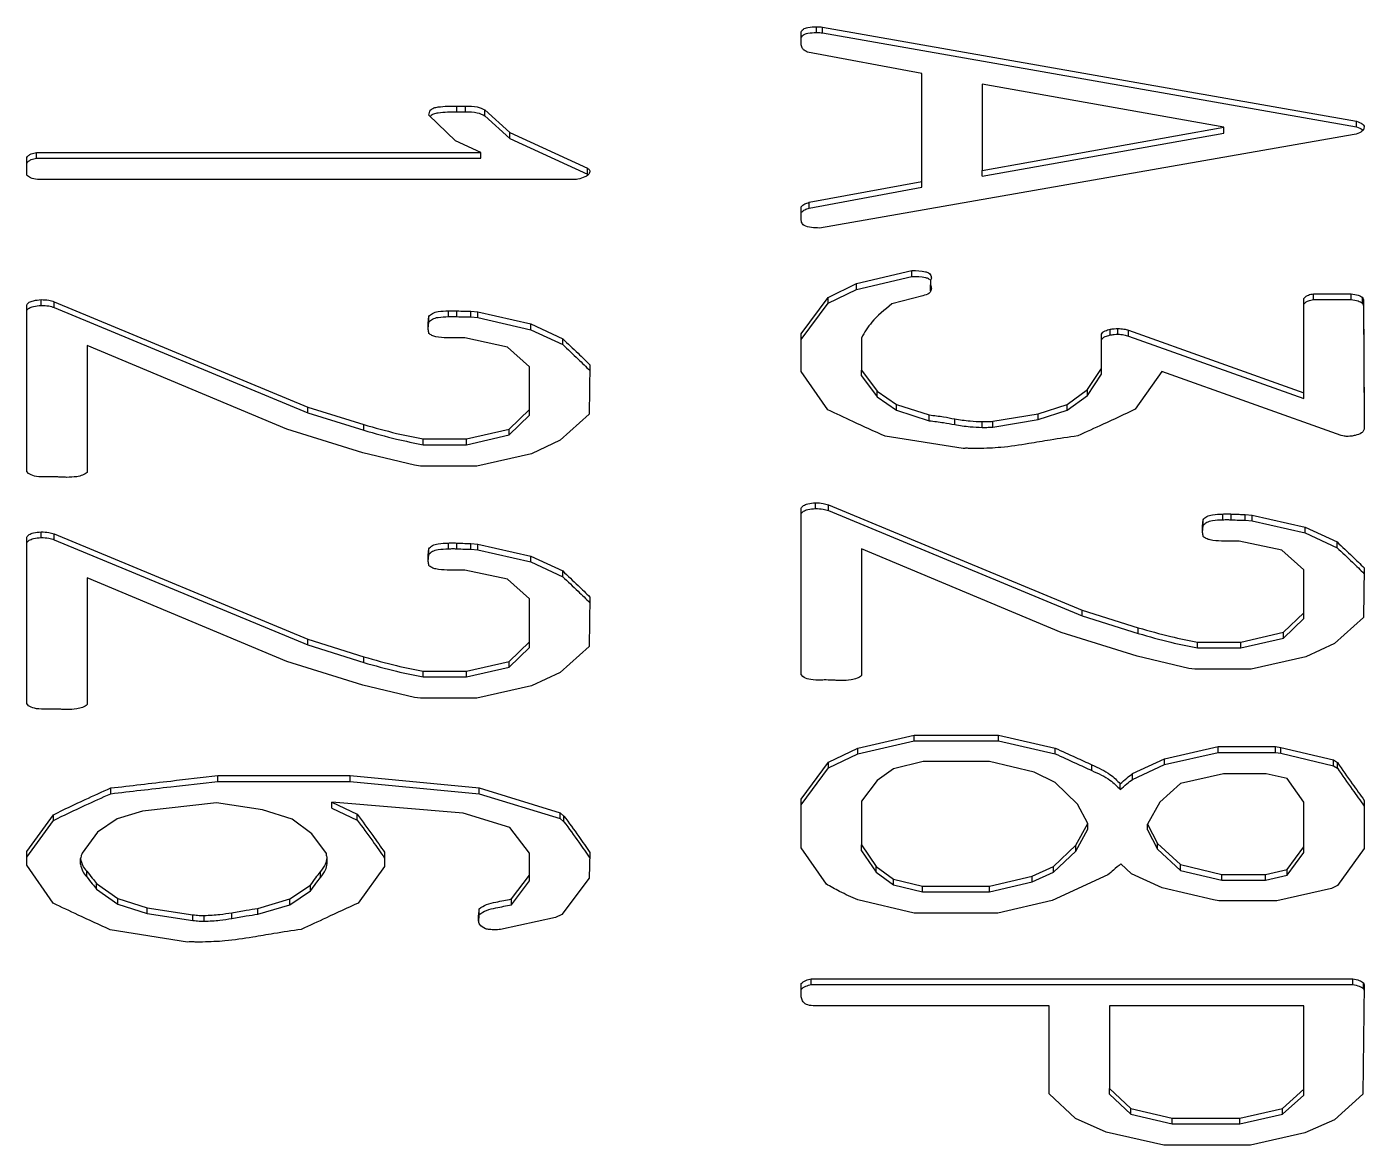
# Model space of a CAD drawing. Header units: millimetres. Extents: x 53 to 380, y 29 to 265.
# Drawn here: x 298.495 to 299.445, y 110.245 to 111.039 of the extents above; entities that cross this region are included whole.
import ezdxf

# ---------------------------------------------------------------- set-up
doc = ezdxf.new("R2010")
doc.units = ezdxf.units.MM

msp = doc.modelspace()

# ---------------------------------------------------------------- linework, layer by layer
at = {"color": 7, "linetype": 'Continuous', "lineweight": 25}
for p, q in [((299.05539, 111.03493), (299.05539, 111.03901)), ((299.05971, 111.03875), (299.4391, 110.97192)), ((299.05971, 111.03467), (299.05971, 111.03875)), ((299.04453, 111.02698), (299.04453, 111.03527)), ((299.05971, 111.03467), (299.4391, 110.96784)), ((299.13024, 111.00572), (299.04914, 111.02097)), ((299.13024, 110.92909), (299.13024, 111.00572)), ((299.1731, 110.99834), (299.1731, 110.93696)), ((299.34483, 110.96762), (299.1731, 110.99834)), ((298.80003, 110.98266), (298.80614, 110.98266)), ((298.80003, 110.97857), (298.80003, 110.98266)), ((298.80614, 110.97857), (298.80614, 110.98266)), ((298.81997, 110.97991), (298.83761, 110.96384)), ((298.81997, 110.97582), (298.81997, 110.97991)), ((298.79914, 110.95809), (298.78017, 110.97621)), ((298.80003, 110.97857), (298.80614, 110.97857)), ((298.81997, 110.97582), (298.83761, 110.95976)), ((299.4391, 110.96784), (299.4391, 110.97192)), ((298.83761, 110.96384), (298.89289, 110.93846)), ((298.83761, 110.95976), (298.83761, 110.96384)), ((299.43746, 110.96243), (299.05755, 110.89606)), ((299.1731, 110.93696), (299.34483, 110.96762)), ((299.1731, 110.93287), (299.34483, 110.96354)), ((299.34483, 110.96354), (299.34483, 110.96762)), ((298.81707, 110.94967), (298.79914, 110.95809)), ((298.83761, 110.95976), (298.89289, 110.93438)), ((298.49453, 110.93361), (298.49453, 110.94623)), ((298.50152, 110.94967), (298.81707, 110.94967)), ((298.50152, 110.94559), (298.50152, 110.94967)), ((298.50152, 110.94559), (298.81707, 110.94559)), ((298.81707, 110.94559), (298.81707, 110.94967)), ((298.89289, 110.93438), (298.89289, 110.93846)), ((299.1731, 110.93287), (299.1731, 110.93696)), ((298.88151, 110.93043), (298.50212, 110.93043)), ((299.05026, 110.91432), (299.13024, 110.92909)), ((299.05026, 110.91024), (299.13024, 110.92501)), ((299.13024, 110.92501), (299.13024, 110.92909)), ((299.05026, 110.91024), (299.05026, 110.91432)), ((299.04453, 110.90281), (299.04453, 110.9111)), ((299.08389, 110.85655), (299.12325, 110.86583)), ((299.12325, 110.86174), (299.12325, 110.86583)), ((299.06365, 110.84675), (299.08389, 110.85655)), ((299.08389, 110.85246), (299.12325, 110.86174)), ((299.08389, 110.85246), (299.08389, 110.85655)), ((299.13649, 110.85934), (299.13649, 110.8556)), ((299.13649, 110.85152), (299.13649, 110.8556)), ((299.04453, 110.8209), (299.06365, 110.84675)), ((299.06365, 110.84267), (299.08389, 110.85246)), ((299.06365, 110.84267), (299.06365, 110.84675)), ((299.13106, 110.84787), (299.10896, 110.84212)), ((299.40167, 110.77902), (299.40167, 110.84611)), ((299.40859, 110.84937), (299.43523, 110.84937)), ((299.40859, 110.84529), (299.40859, 110.84937)), ((299.43523, 110.84529), (299.43523, 110.84937)), ((299.44334, 110.84688), (299.44393, 110.84512)), ((299.44334, 110.8428), (299.44334, 110.84688)), ((298.49453, 110.72322), (298.49453, 110.84147)), ((298.5048, 110.84112), (298.5048, 110.84521)), ((298.51395, 110.8437), (298.69416, 110.76892)), ((298.51395, 110.83962), (298.51395, 110.8437)), ((298.51395, 110.83962), (298.69416, 110.76484)), ((298.79401, 110.83313), (298.79401, 110.83722)), ((298.80011, 110.83313), (298.80011, 110.83722)), ((298.81, 110.83696), (298.81499, 110.83649)), ((298.81, 110.83288), (298.81, 110.83696)), ((299.04453, 110.81681), (299.06365, 110.84267)), ((299.40859, 110.84529), (299.43523, 110.84529)), ((299.44334, 110.8428), (299.44393, 110.84104)), ((299.44393, 110.84512), (299.44453, 110.76252)), ((299.44393, 110.84104), (299.44393, 110.84512)), ((299.44393, 110.84104), (299.44453, 110.75844)), ((298.78017, 110.82914), (298.78017, 110.83322)), ((298.81, 110.83288), (298.81499, 110.8324)), ((298.81499, 110.83649), (298.85256, 110.82794)), ((298.81499, 110.8324), (298.81499, 110.83649)), ((298.81499, 110.8324), (298.85256, 110.82386)), ((298.85256, 110.82794), (298.87518, 110.81742)), ((298.85256, 110.82386), (298.85256, 110.82794)), ((298.80561, 110.81802), (298.79319, 110.81802)), ((298.83597, 110.81153), (298.80561, 110.81802)), ((298.85256, 110.82386), (298.87518, 110.81333)), ((299.04453, 110.79405), (299.04453, 110.8209)), ((299.08739, 110.81793), (299.08739, 110.79521)), ((299.258, 110.79624), (299.258, 110.82068)), ((299.26395, 110.82008), (299.26395, 110.82416)), ((299.26945, 110.82059), (299.26945, 110.82468)), ((299.27704, 110.82343), (299.40167, 110.77902)), ((299.27704, 110.81935), (299.27704, 110.82343)), ((299.27704, 110.81935), (299.40167, 110.77493)), ((298.53739, 110.81252), (298.53739, 110.72245)), ((298.67928, 110.75307), (298.53739, 110.81252)), ((298.85167, 110.79757), (298.83597, 110.81153)), ((298.87518, 110.81333), (298.87518, 110.81742)), ((298.89453, 110.7989), (298.89401, 110.76381)), ((298.85167, 110.76716), (298.85167, 110.79757)), ((299.0635, 110.76699), (299.04453, 110.79405)), ((299.08739, 110.79521), (299.09855, 110.78022)), ((299.08739, 110.79113), (299.08739, 110.79521)), ((299.08739, 110.79113), (299.09855, 110.77614)), ((299.24795, 110.78125), (299.258, 110.79624)), ((299.24795, 110.77717), (299.258, 110.79216)), ((299.258, 110.79216), (299.258, 110.79624)), ((299.3007, 110.79422), (299.28173, 110.76729)), ((299.42823, 110.74878), (299.3007, 110.79422)), ((299.09855, 110.78022), (299.11231, 110.77077)), ((299.09855, 110.77614), (299.09855, 110.78022)), ((299.23359, 110.77077), (299.24795, 110.78125)), ((299.24795, 110.77717), (299.24795, 110.78125)), ((299.09855, 110.77614), (299.11231, 110.76669)), ((299.11231, 110.77077), (299.1356, 110.76325)), ((299.11231, 110.76669), (299.11231, 110.77077)), ((299.21298, 110.76403), (299.23359, 110.77077)), ((299.23359, 110.76669), (299.24795, 110.77717)), ((299.23359, 110.76669), (299.23359, 110.77077)), ((299.40167, 110.77493), (299.40167, 110.77902)), ((298.69416, 110.76892), (298.73404, 110.75647)), ((298.69416, 110.76484), (298.69416, 110.76892)), ((298.69416, 110.76484), (298.73404, 110.75238)), ((298.83709, 110.7532), (298.85167, 110.76716)), ((298.83709, 110.74912), (298.85167, 110.76308)), ((298.85167, 110.76308), (298.85167, 110.76716)), ((298.89401, 110.76381), (298.87347, 110.7453)), ((299.11231, 110.76669), (299.1356, 110.75917)), ((299.1356, 110.75917), (299.1356, 110.76325)), ((299.18061, 110.75879), (299.21298, 110.76403)), ((299.21298, 110.75994), (299.23359, 110.76669)), ((299.21298, 110.75994), (299.21298, 110.76403)), ((299.44453, 110.76252), (299.44453, 110.75428)), ((298.73322, 110.73628), (298.67928, 110.75307)), ((298.73404, 110.75238), (298.73404, 110.75647)), ((298.80688, 110.74624), (298.83709, 110.7532)), ((298.83709, 110.74912), (298.83709, 110.7532)), ((299.15361, 110.75642), (299.15361, 110.7605)), ((299.17325, 110.75445), (299.17325, 110.75853)), ((299.18061, 110.7547), (299.21298, 110.75994)), ((299.18061, 110.7547), (299.18061, 110.75879)), ((298.77615, 110.74624), (298.80688, 110.74624)), ((298.77615, 110.74216), (298.77615, 110.74624)), ((298.77615, 110.74216), (298.80688, 110.74216)), ((298.80688, 110.74216), (298.83709, 110.74912)), ((298.80688, 110.74216), (298.80688, 110.74624)), ((298.87347, 110.7453), (298.85301, 110.73576)), ((299.15956, 110.73937), (299.1042, 110.74813)), ((298.7699, 110.72752), (298.73322, 110.73628)), ((298.85301, 110.73576), (298.81417, 110.727)), ((299.17042, 110.73937), (299.16499, 110.73937)), ((298.49572, 110.72172), (298.49453, 110.72322)), ((298.77422, 110.727), (298.7699, 110.72752)), ((298.81417, 110.727), (298.77422, 110.727)), ((299.04453, 110.5789), (299.04453, 110.69715)), ((299.0548, 110.6968), (299.0548, 110.70089)), ((299.06395, 110.69938), (299.24416, 110.6246)), ((299.06395, 110.6953), (299.06395, 110.69938)), ((299.06395, 110.6953), (299.24416, 110.62052)), ((299.33017, 110.68482), (299.33017, 110.6889)), ((299.34401, 110.68881), (299.34401, 110.6929)), ((299.35011, 110.68881), (299.35011, 110.6929)), ((299.36, 110.69264), (299.36499, 110.69217)), ((299.36, 110.68856), (299.36, 110.69264)), ((299.36, 110.68856), (299.36499, 110.68808)), ((299.36499, 110.69217), (299.40256, 110.68362)), ((299.36499, 110.68808), (299.36499, 110.69217)), ((299.36499, 110.68808), (299.40256, 110.67954)), ((298.49453, 110.55828), (298.49453, 110.67653)), ((298.5048, 110.67618), (298.5048, 110.68027)), ((298.51395, 110.67877), (298.69416, 110.60398)), ((298.51395, 110.67468), (298.51395, 110.67877)), ((299.40256, 110.68362), (299.42518, 110.6731)), ((299.40256, 110.67954), (299.40256, 110.68362)), ((299.40256, 110.67954), (299.42518, 110.66901)), ((298.51395, 110.67468), (298.69416, 110.5999)), ((298.78017, 110.6642), (298.78017, 110.66828)), ((298.79401, 110.6682), (298.79401, 110.67228)), ((298.80011, 110.6682), (298.80011, 110.67228)), ((298.81, 110.67202), (298.81499, 110.67155)), ((298.81, 110.66794), (298.81, 110.67202)), ((298.81, 110.66794), (298.81499, 110.66747)), ((298.81499, 110.67155), (298.85256, 110.663)), ((298.81499, 110.66747), (298.81499, 110.67155)), ((298.81499, 110.66747), (298.85256, 110.65892)), ((299.08739, 110.6682), (299.08739, 110.57813)), ((299.22928, 110.60875), (299.08739, 110.6682)), ((299.35561, 110.6737), (299.34319, 110.6737)), ((299.38597, 110.66721), (299.35561, 110.6737)), ((299.40167, 110.65325), (299.38597, 110.66721)), ((299.42518, 110.66901), (299.42518, 110.6731)), ((298.85256, 110.663), (298.87518, 110.65248)), ((298.85256, 110.65892), (298.85256, 110.663)), ((298.85256, 110.65892), (298.87518, 110.64839)), ((298.53739, 110.64758), (298.53739, 110.55751)), ((298.67928, 110.58813), (298.53739, 110.64758)), ((298.80561, 110.65308), (298.79319, 110.65308)), ((298.83597, 110.64659), (298.80561, 110.65308)), ((298.85167, 110.63263), (298.83597, 110.64659)), ((298.87518, 110.64839), (298.87518, 110.65248)), ((299.40167, 110.62284), (299.40167, 110.65325)), ((299.44453, 110.65458), (299.44401, 110.61949)), ((298.85167, 110.60222), (298.85167, 110.63263)), ((298.89453, 110.63397), (298.89401, 110.59887)), ((299.24416, 110.6246), (299.28404, 110.61215)), ((299.24416, 110.62052), (299.24416, 110.6246)), ((299.24416, 110.62052), (299.28404, 110.60806)), ((299.38709, 110.60888), (299.40167, 110.62284)), ((299.38709, 110.6048), (299.40167, 110.61876)), ((299.40167, 110.61876), (299.40167, 110.62284)), ((299.44401, 110.61949), (299.42347, 110.60098)), ((299.28322, 110.59196), (299.22928, 110.60875)), ((299.28404, 110.60806), (299.28404, 110.61215)), ((299.35688, 110.60192), (299.38709, 110.60888)), ((299.38709, 110.6048), (299.38709, 110.60888)), ((298.69416, 110.60398), (298.73404, 110.59153)), ((298.69416, 110.5999), (298.69416, 110.60398)), ((298.69416, 110.5999), (298.73404, 110.58744)), ((298.83709, 110.58826), (298.85167, 110.60222)), ((298.85167, 110.59814), (298.85167, 110.60222)), ((299.32615, 110.60192), (299.35688, 110.60192)), ((299.32615, 110.59784), (299.32615, 110.60192)), ((299.35688, 110.59784), (299.38709, 110.6048)), ((299.35688, 110.59784), (299.35688, 110.60192)), ((299.42347, 110.60098), (299.40301, 110.59144)), ((298.73404, 110.58744), (298.73404, 110.59153)), ((298.83709, 110.58418), (298.85167, 110.59814)), ((298.89401, 110.59887), (298.87347, 110.58036)), ((299.3199, 110.58319), (299.28322, 110.59196)), ((299.32615, 110.59784), (299.35688, 110.59784)), ((299.40301, 110.59144), (299.36417, 110.58268)), ((298.73322, 110.57134), (298.67928, 110.58813)), ((298.77615, 110.5813), (298.80688, 110.5813)), ((298.77615, 110.57722), (298.77615, 110.5813)), ((298.80688, 110.5813), (298.83709, 110.58826)), ((298.80688, 110.57722), (298.83709, 110.58418)), ((298.80688, 110.57722), (298.80688, 110.5813)), ((298.83709, 110.58418), (298.83709, 110.58826)), ((298.87347, 110.58036), (298.85301, 110.57082)), ((299.32422, 110.58268), (299.3199, 110.58319)), ((299.36417, 110.58268), (299.32422, 110.58268)), ((298.7699, 110.56258), (298.73322, 110.57134)), ((298.77615, 110.57722), (298.80688, 110.57722)), ((298.85301, 110.57082), (298.81417, 110.56206)), ((299.04572, 110.5774), (299.04453, 110.5789)), ((298.77422, 110.56206), (298.7699, 110.56258)), ((298.81417, 110.56206), (298.77422, 110.56206)), ((298.49572, 110.55678), (298.49453, 110.55828)), ((299.08478, 110.52667), (299.12496, 110.53595)), ((299.12496, 110.53595), (299.18478, 110.53595)), ((299.12496, 110.53186), (299.12496, 110.53595)), ((299.18478, 110.53595), (299.22496, 110.52671)), ((299.18478, 110.53186), (299.18478, 110.53595)), ((299.0641, 110.51666), (299.08478, 110.52667)), ((299.08478, 110.52259), (299.12496, 110.53186)), ((299.08478, 110.52259), (299.08478, 110.52667)), ((299.12496, 110.53186), (299.18478, 110.53186)), ((299.18478, 110.53186), (299.22496, 110.52263)), ((299.22496, 110.52263), (299.22496, 110.52671)), ((299.30271, 110.51898), (299.34073, 110.5277)), ((299.30271, 110.5149), (299.34073, 110.52362)), ((299.34073, 110.5277), (299.38151, 110.5277)), ((299.34073, 110.52362), (299.34073, 110.5277)), ((299.34073, 110.52362), (299.38151, 110.52362)), ((299.38151, 110.5277), (299.3853, 110.52718)), ((299.38151, 110.52362), (299.38151, 110.5277)), ((299.38151, 110.52362), (299.3853, 110.5231)), ((299.3853, 110.52718), (299.4228, 110.51821)), ((299.3853, 110.5231), (299.3853, 110.52718)), ((299.3853, 110.5231), (299.4228, 110.51412)), ((299.04453, 110.49037), (299.0641, 110.51666)), ((299.0641, 110.51258), (299.08478, 110.52259)), ((299.0641, 110.51258), (299.0641, 110.51666)), ((299.13128, 110.51722), (299.11015, 110.51198)), ((299.17838, 110.51722), (299.13128, 110.51722)), ((299.21015, 110.50949), (299.17838, 110.51722)), ((299.25108, 110.51069), (299.25108, 110.51477)), ((299.27987, 110.5085), (299.30271, 110.51898)), ((299.27987, 110.50442), (299.30271, 110.5149)), ((299.30271, 110.5149), (299.30271, 110.51898)), ((299.4228, 110.51821), (299.42548, 110.51649)), ((299.4228, 110.51412), (299.4228, 110.51821)), ((299.4228, 110.51412), (299.42548, 110.51241)), ((299.42548, 110.51241), (299.42548, 110.51649)), ((298.63024, 110.50708), (298.72414, 110.50708)), ((298.63024, 110.503), (298.63024, 110.50708)), ((298.72414, 110.50708), (298.81581, 110.49836)), ((298.72414, 110.503), (298.72414, 110.50708)), ((299.04453, 110.48629), (299.0641, 110.51258)), ((299.11015, 110.51198), (299.09847, 110.50373)), ((299.22496, 110.50223), (299.21015, 110.50949)), ((299.27987, 110.50442), (299.27987, 110.5085)), ((299.34453, 110.50846), (299.31402, 110.50154)), ((299.37496, 110.50846), (299.34453, 110.50846)), ((299.38969, 110.50498), (299.37496, 110.50846)), ((299.40167, 110.48818), (299.38969, 110.50498)), ((298.5542, 110.49424), (298.5542, 110.49832)), ((298.63024, 110.503), (298.72414, 110.503)), ((298.72414, 110.503), (298.81581, 110.49428)), ((298.81581, 110.49836), (298.8734, 110.48062)), ((298.81581, 110.49428), (298.81581, 110.49836)), ((299.09847, 110.50373), (299.08739, 110.48904)), ((299.24081, 110.48677), (299.22496, 110.50223)), ((299.27117, 110.4972), (299.27117, 110.50128)), ((299.31402, 110.50154), (299.29929, 110.48818)), ((298.62935, 110.48788), (298.57675, 110.48191)), ((298.66186, 110.4829), (298.62935, 110.48788)), ((298.71127, 110.48814), (298.7292, 110.47964)), ((298.8045, 110.48041), (298.71127, 110.48814)), ((298.71127, 110.48406), (298.71127, 110.48814)), ((298.81581, 110.49428), (298.8734, 110.47654)), ((299.04453, 110.4558), (299.04453, 110.49037)), ((299.08739, 110.48904), (299.08739, 110.45786)), ((299.24825, 110.47306), (299.24081, 110.48677)), ((299.29929, 110.48818), (299.29059, 110.47259)), ((299.40167, 110.45653), (299.40167, 110.48818)), ((299.44453, 110.48951), (299.44453, 110.45532)), ((298.49453, 110.45322), (298.5135, 110.47929)), ((298.5135, 110.47521), (298.5135, 110.47929)), ((298.55881, 110.47641), (298.54468, 110.46692)), ((298.57675, 110.48191), (298.55881, 110.47641)), ((298.68307, 110.47616), (298.66186, 110.4829)), ((298.69713, 110.46568), (298.68307, 110.47616)), ((298.71127, 110.48406), (298.7292, 110.47555)), ((298.7292, 110.47555), (298.7292, 110.47964)), ((298.83761, 110.47019), (298.8045, 110.48041)), ((298.8734, 110.48062), (298.87608, 110.47839)), ((298.8734, 110.47654), (298.8734, 110.48062)), ((298.8734, 110.47654), (298.87608, 110.47431)), ((298.87608, 110.47431), (298.87608, 110.47839)), ((298.49453, 110.44914), (298.5135, 110.47521)), ((298.54468, 110.46692), (298.53389, 110.45193)), ((298.85167, 110.45197), (298.83761, 110.47019)), ((299.23977, 110.4576), (299.24825, 110.47306)), ((299.23977, 110.45352), (299.24825, 110.46898)), ((299.24825, 110.46898), (299.24825, 110.47306)), ((299.29059, 110.47259), (299.29765, 110.45898)), ((299.29059, 110.46851), (299.29059, 110.47259)), ((299.29059, 110.46851), (299.29765, 110.45489)), ((298.70747, 110.45172), (298.69713, 110.46568)), ((299.08739, 110.45786), (299.09795, 110.44261)), ((299.08739, 110.45377), (299.08739, 110.45786)), ((299.22392, 110.44261), (299.23977, 110.4576)), ((299.23977, 110.45352), (299.23977, 110.4576)), ((299.29765, 110.45898), (299.31402, 110.4439)), ((299.29765, 110.45489), (299.29765, 110.45898)), ((298.49453, 110.44347), (298.49453, 110.45322)), ((298.53277, 110.44411), (298.53277, 110.44819)), ((298.70748, 110.45021), (298.70747, 110.45172)), ((298.708, 110.44463), (298.708, 110.44871)), ((298.7487, 110.45262), (298.7487, 110.44265)), ((298.85167, 110.43647), (298.85167, 110.45197)), ((298.89453, 110.45245), (298.89401, 110.43423)), ((299.06246, 110.43002), (299.04453, 110.4558)), ((299.08739, 110.45377), (299.09795, 110.43853)), ((299.22392, 110.43853), (299.23977, 110.45352)), ((299.29765, 110.45489), (299.31402, 110.43981)), ((299.38969, 110.44046), (299.40167, 110.45653)), ((299.38969, 110.43638), (299.40167, 110.45244)), ((299.40167, 110.45244), (299.40167, 110.45653)), ((299.44453, 110.45532), (299.42548, 110.42917)), ((298.51335, 110.41641), (298.49453, 110.44347)), ((298.53709, 110.43513), (298.53709, 110.43922)), ((298.70309, 110.43462), (298.70309, 110.4387)), ((298.7487, 110.44265), (298.72987, 110.41662)), ((299.09795, 110.44261), (299.11015, 110.43363)), ((299.09795, 110.43853), (299.09795, 110.44261)), ((299.09795, 110.43853), (299.11015, 110.42955)), ((299.20859, 110.43565), (299.22392, 110.44261)), ((299.20859, 110.43157), (299.22392, 110.43853)), ((299.22392, 110.43853), (299.22392, 110.44261)), ((299.27928, 110.43737), (299.27169, 110.44437)), ((299.31402, 110.43981), (299.31402, 110.4439)), ((299.31402, 110.4439), (299.34341, 110.43698)), ((299.31402, 110.43981), (299.34341, 110.4329)), ((299.37444, 110.43698), (299.38969, 110.44046)), ((299.38969, 110.43638), (299.38969, 110.44046)), ((298.54416, 110.4305), (298.55934, 110.41976)), ((298.54416, 110.42641), (298.54416, 110.4305)), ((298.68143, 110.4195), (298.69609, 110.42925)), ((298.69609, 110.42517), (298.69609, 110.42925)), ((298.83873, 110.4195), (298.85167, 110.43647)), ((298.83873, 110.41542), (298.85167, 110.43238)), ((298.85167, 110.43238), (298.85167, 110.43647)), ((298.89401, 110.43423), (298.87451, 110.40855)), ((299.11015, 110.43363), (299.13076, 110.42865)), ((299.11015, 110.42955), (299.11015, 110.43363)), ((299.11015, 110.42955), (299.13076, 110.42457)), ((299.13076, 110.42865), (299.17838, 110.42865)), ((299.13076, 110.42457), (299.13076, 110.42865)), ((299.17838, 110.42865), (299.20859, 110.43565)), ((299.17838, 110.42457), (299.20859, 110.43157)), ((299.17838, 110.42457), (299.17838, 110.42865)), ((299.20859, 110.43157), (299.20859, 110.43565)), ((299.26246, 110.43655), (299.2228, 110.41834)), ((299.30108, 110.4274), (299.27928, 110.43737)), ((299.34341, 110.4329), (299.34341, 110.43698)), ((299.34341, 110.43698), (299.37444, 110.43698)), ((299.34341, 110.4329), (299.37444, 110.4329)), ((299.37444, 110.4329), (299.37444, 110.43698)), ((299.37444, 110.4329), (299.38969, 110.43638)), ((299.42548, 110.42917), (299.42117, 110.42689)), ((298.54416, 110.42641), (298.55934, 110.41568)), ((298.55934, 110.41976), (298.57995, 110.41327)), ((298.55934, 110.41568), (298.55934, 110.41976)), ((298.65867, 110.41276), (298.68143, 110.4195)), ((298.68143, 110.41542), (298.69609, 110.42517)), ((298.68143, 110.41542), (298.68143, 110.4195)), ((298.83873, 110.41542), (298.83873, 110.4195)), ((299.12496, 110.40949), (299.08478, 110.41877)), ((299.13076, 110.42457), (299.17838, 110.42457)), ((299.33746, 110.4189), (299.30108, 110.4274)), ((299.34125, 110.41817), (299.33746, 110.4189)), ((299.42117, 110.42689), (299.38255, 110.41817)), ((298.55934, 110.41568), (298.57995, 110.40919)), ((298.57995, 110.41327), (298.61253, 110.40829)), ((298.57995, 110.40919), (298.57995, 110.41327)), ((298.57995, 110.40919), (298.61253, 110.40421)), ((298.64021, 110.40567), (298.64021, 110.40975)), ((298.65867, 110.40867), (298.68143, 110.41542)), ((298.65867, 110.40867), (298.65867, 110.41276)), ((298.81596, 110.40846), (298.81596, 110.41254)), ((299.18419, 110.40949), (299.12496, 110.40949)), ((299.2228, 110.41834), (299.18419, 110.40949)), ((299.38255, 110.41817), (299.34125, 110.41817)), ((298.61253, 110.40421), (298.61253, 110.40829)), ((298.62064, 110.40369), (298.62064, 110.40778)), ((298.81544, 110.4043), (298.81544, 110.40778)), ((298.87005, 110.40627), (298.83106, 110.39781)), ((298.87451, 110.40855), (298.87005, 110.40627)), ((298.60867, 110.38888), (298.55375, 110.39764)), ((298.61945, 110.38888), (298.6141, 110.38888)), ((299.0516, 110.36276), (299.43634, 110.36276)), ((299.0516, 110.35868), (299.0516, 110.36276)), ((299.43634, 110.35868), (299.43634, 110.36276)), ((299.04453, 110.35288), (299.04453, 110.35937)), ((299.0516, 110.35868), (299.43634, 110.35868)), ((299.44453, 110.35851), (299.44341, 110.28085)), ((299.44401, 110.36001), (299.44453, 110.35851)), ((299.44401, 110.35593), (299.44401, 110.36001)), ((299.44401, 110.35593), (299.44447, 110.35459)), ((299.22072, 110.34352), (299.05301, 110.34352)), ((299.22072, 110.28119), (299.22072, 110.34352)), ((299.26358, 110.34352), (299.26358, 110.28484)), ((299.40167, 110.34352), (299.26358, 110.34352)), ((299.40167, 110.28433), (299.40167, 110.34352)), ((299.23954, 110.2635), (299.22072, 110.28119)), ((299.26358, 110.28484), (299.27875, 110.27071)), ((299.26358, 110.28076), (299.26358, 110.28484)), ((299.26358, 110.28076), (299.27875, 110.26663)), ((299.38649, 110.27071), (299.40167, 110.28433)), ((299.38649, 110.26663), (299.40167, 110.28024)), ((299.40167, 110.28024), (299.40167, 110.28433)), ((299.44341, 110.28085), (299.42347, 110.26259)), ((299.27875, 110.27071), (299.308, 110.2638)), ((299.27875, 110.26663), (299.27875, 110.27071)), ((299.27875, 110.26663), (299.308, 110.25971)), ((299.35621, 110.2638), (299.38649, 110.27071)), ((299.35621, 110.25971), (299.38649, 110.26663)), ((299.38649, 110.26663), (299.38649, 110.27071)), ((299.2612, 110.25379), (299.23954, 110.2635)), ((299.308, 110.2638), (299.35621, 110.2638)), ((299.308, 110.25971), (299.308, 110.2638)), ((299.308, 110.25971), (299.35621, 110.25971)), ((299.35621, 110.25971), (299.35621, 110.2638)), ((299.42347, 110.26259), (299.40242, 110.25332)), ((299.30212, 110.24455), (299.2612, 110.25379)), ((299.40242, 110.25332), (299.36365, 110.24455)), ((299.36365, 110.24455), (299.30212, 110.24455))]:
    msp.add_line(p, q, dxfattribs=at)
for points, knots in [([(299.04453, 111.03527), (299.04494, 111.036), (299.04577, 111.03745), (299.05003, 111.03889), (299.05336, 111.03896), (299.05539, 111.03901)], [0, 0, 0, 0, 0.278751, 0.560208, 1, 1, 1, 1]), ([(299.05539, 111.03901), (299.05621, 111.03902), (299.05766, 111.03903), (299.05908, 111.03884), (299.05971, 111.03875)], [0, 0, 0, 0, 0.559917, 1, 1, 1, 1]), ([(299.04453, 111.03119), (299.04494, 111.03192), (299.04577, 111.03337), (299.05003, 111.0348), (299.05336, 111.03488), (299.05539, 111.03493)], [0, 0, 0, 0, 0.278751, 0.560208, 1, 1, 1, 1]), ([(299.04914, 111.02097), (299.04831, 111.0214), (299.04665, 111.02224), (299.04485, 111.02434), (299.04465, 111.02598), (299.04453, 111.02698)], [0, 0, 0, 0, 0.280033, 0.56057, 1, 1, 1, 1]), ([(299.05539, 111.03493), (299.05621, 111.03493), (299.05766, 111.03494), (299.05908, 111.03475), (299.05971, 111.03467)], [0, 0, 0, 0, 0.559917, 1, 1, 1, 1]), ([(298.78017, 110.97621), (298.78031, 110.97752), (298.78051, 110.97948), (298.78356, 110.98152), (298.79006, 110.98263), (298.7956, 110.98265), (298.80003, 110.98266)], [0, 0, 0, 0, 0.248843, 0.373392, 0.498959, 1, 1, 1, 1]), ([(298.80614, 110.98266), (298.80906, 110.98265), (298.81426, 110.98263), (298.81823, 110.98074), (298.81997, 110.97991)], [0, 0, 0, 0, 0.562402, 1, 1, 1, 1]), ([(298.78126, 110.97517), (298.78132, 110.9754), (298.78153, 110.97627), (298.78364, 110.97742), (298.78997, 110.97857), (298.79556, 110.97857), (298.80003, 110.97857)], [0, 0, 0, 0, 0.057227, 0.213548, 0.371147, 1, 1, 1, 1]), ([(298.80614, 110.97857), (298.80906, 110.97856), (298.81426, 110.97854), (298.81823, 110.97665), (298.81997, 110.97582)], [0, 0, 0, 0, 0.562402, 1, 1, 1, 1]), ([(299.4391, 110.97192), (299.44058, 110.97139), (299.44264, 110.97065), (299.44424, 110.96909), (299.44443, 110.96831), (299.44453, 110.96792)], [0, 0, 0, 0, 0.558812, 0.779589, 1, 1, 1, 1]), ([(299.44453, 110.96792), (299.44443, 110.96724), (299.44422, 110.96587), (299.44185, 110.96374), (299.43912, 110.96292), (299.43746, 110.96243)], [0, 0, 0, 0, 0.2802277, 0.5613955, 1, 1, 1, 1]), ([(299.4391, 110.96784), (299.44065, 110.96733), (299.44247, 110.96673), (299.44341, 110.96571), (299.44355, 110.96556)], [0, 0, 0, 0, 0.853175, 1, 1, 1, 1]), ([(298.49453, 110.94623), (298.49489, 110.94671), (298.49562, 110.94766), (298.49797, 110.94899), (298.50017, 110.94941), (298.50152, 110.94967)], [0, 0, 0, 0, 0.280262, 0.560435, 1, 1, 1, 1]), ([(298.49453, 110.94215), (298.49489, 110.94262), (298.49562, 110.94357), (298.49797, 110.94491), (298.50017, 110.94533), (298.50152, 110.94559)], [0, 0, 0, 0, 0.280262, 0.560435, 1, 1, 1, 1]), ([(298.50212, 110.93043), (298.50037, 110.93077), (298.49724, 110.93138), (298.49536, 110.93292), (298.49453, 110.93361)], [0, 0, 0, 0, 0.558539, 1, 1, 1, 1]), ([(298.89103, 110.93232), (298.88942, 110.93168), (298.88653, 110.93055), (298.88305, 110.93046), (298.88151, 110.93043)], [0, 0, 0, 0, 0.556938, 1, 1, 1, 1]), ([(298.89453, 110.93597), (298.89422, 110.93518), (298.89365, 110.93376), (298.89184, 110.93276), (298.89103, 110.93232)], [0, 0, 0, 0, 0.555415, 1, 1, 1, 1]), ([(298.89289, 110.93846), (298.89345, 110.93805), (298.89445, 110.93731), (298.8945, 110.93638), (298.89453, 110.93597)], [0, 0, 0, 0, 0.554662, 1, 1, 1, 1]), ([(299.04453, 110.9111), (299.04535, 110.91185), (299.04681, 110.9132), (299.0492, 110.91397), (299.05026, 110.91432)], [0, 0, 0, 0, 0.557616, 1, 1, 1, 1]), ([(299.04453, 110.90701), (299.04535, 110.90777), (299.04681, 110.90911), (299.0492, 110.90989), (299.05026, 110.91024)], [0, 0, 0, 0, 0.557616, 1, 1, 1, 1]), ([(299.05755, 110.89606), (299.05565, 110.8961), (299.05187, 110.89616), (299.04648, 110.89739), (299.04465, 110.90022), (299.04457, 110.90194), (299.04453, 110.90281)], [0, 0, 0, 0, 0.281471, 0.559271, 0.779015, 1, 1, 1, 1]), ([(299.12325, 110.86583), (299.12655, 110.86579), (299.13069, 110.86574), (299.13505, 110.86435), (299.13683, 110.8627), (299.13699, 110.86128), (299.13709, 110.86033)], [0, 0, 0, 0, 0.499461, 0.624664, 0.749847, 1, 1, 1, 1]), ([(299.12325, 110.86174), (299.12651, 110.86169), (299.1306, 110.86162), (299.13484, 110.86038), (299.13549, 110.85972), (299.13574, 110.85946)], [0, 0, 0, 0, 0.7122334, 0.890773, 1, 1, 1, 1]), ([(299.13709, 110.86033), (299.13702, 110.86013), (299.13689, 110.85979), (299.13662, 110.85948), (299.13649, 110.85934)], [0, 0, 0, 0, 0.558686, 1, 1, 1, 1]), ([(299.13649, 110.8556), (299.13666, 110.85519), (299.13696, 110.85445), (299.13705, 110.8537), (299.13709, 110.85337)], [0, 0, 0, 0, 0.560085, 1, 1, 1, 1]), ([(299.13709, 110.85337), (299.13703, 110.85272), (299.13691, 110.85142), (299.13529, 110.84918), (299.13266, 110.84837), (299.13106, 110.84787)], [0, 0, 0, 0, 0.2813645, 0.5623322, 1, 1, 1, 1]), ([(299.40167, 110.84611), (299.40204, 110.84657), (299.40277, 110.84749), (299.40515, 110.84872), (299.40729, 110.84913), (299.40859, 110.84937)], [0, 0, 0, 0, 0.280082, 0.560941, 1, 1, 1, 1]), ([(299.43523, 110.84937), (299.43694, 110.84911), (299.43999, 110.84864), (299.44232, 110.84742), (299.44334, 110.84688)], [0, 0, 0, 0, 0.562121, 1, 1, 1, 1]), ([(298.49453, 110.84147), (298.49502, 110.84212), (298.49601, 110.84342), (298.49987, 110.84476), (298.50293, 110.84504), (298.5048, 110.84521)], [0, 0, 0, 0, 0.2790308, 0.5601517, 1, 1, 1, 1]), ([(298.49453, 110.83739), (298.49502, 110.83803), (298.49601, 110.83933), (298.49987, 110.84067), (298.50293, 110.84095), (298.5048, 110.84112)], [0, 0, 0, 0, 0.2790308, 0.5601517, 1, 1, 1, 1]), ([(298.5048, 110.84521), (298.50661, 110.84514), (298.50987, 110.84502), (298.5127, 110.84411), (298.51395, 110.8437)], [0, 0, 0, 0, 0.55918, 1, 1, 1, 1]), ([(298.5048, 110.84112), (298.50661, 110.84106), (298.50987, 110.84094), (298.5127, 110.84002), (298.51395, 110.83962)], [0, 0, 0, 0, 0.55918, 1, 1, 1, 1]), ([(298.78017, 110.83322), (298.78087, 110.83404), (298.78229, 110.83568), (298.78762, 110.83705), (298.79159, 110.83715), (298.79401, 110.83722)], [0, 0, 0, 0, 0.278702, 0.559632, 1, 1, 1, 1]), ([(298.79401, 110.83722), (298.79514, 110.83729), (298.79718, 110.83742), (298.79921, 110.83728), (298.80011, 110.83722)], [0, 0, 0, 0, 0.558728, 1, 1, 1, 1]), ([(298.80011, 110.83722), (298.80195, 110.83715), (298.80525, 110.83702), (298.80855, 110.83698), (298.81, 110.83696)], [0, 0, 0, 0, 0.55997, 1, 1, 1, 1]), ([(299.10896, 110.84212), (299.1038, 110.83795), (299.09454, 110.83049), (299.08958, 110.82179), (299.08739, 110.81793)], [0, 0, 0, 0, 0.55749, 1, 1, 1, 1]), ([(299.40167, 110.84203), (299.40204, 110.84249), (299.40277, 110.8434), (299.40515, 110.84464), (299.40729, 110.84504), (299.40859, 110.84529)], [0, 0, 0, 0, 0.280082, 0.560941, 1, 1, 1, 1]), ([(299.43523, 110.84529), (299.43694, 110.84503), (299.43999, 110.84455), (299.44232, 110.84333), (299.44334, 110.8428)], [0, 0, 0, 0, 0.562121, 1, 1, 1, 1]), ([(298.77965, 110.82627), (298.77966, 110.82757), (298.77967, 110.82989), (298.78002, 110.83221), (298.78017, 110.83322)], [0, 0, 0, 0, 0.560025, 1, 1, 1, 1]), ([(298.77972, 110.82435), (298.77973, 110.82493), (298.77975, 110.82653), (298.78001, 110.82812), (298.78017, 110.82914)], [0, 0, 0, 0, 0.360817, 1, 1, 1, 1]), ([(298.78017, 110.82914), (298.78087, 110.82996), (298.78229, 110.83159), (298.78762, 110.83297), (298.79159, 110.83307), (298.79401, 110.83313)], [0, 0, 0, 0, 0.278702, 0.559632, 1, 1, 1, 1]), ([(298.79401, 110.83313), (298.79514, 110.83321), (298.79718, 110.83334), (298.79921, 110.8332), (298.80011, 110.83313)], [0, 0, 0, 0, 0.558728, 1, 1, 1, 1]), ([(298.80011, 110.83313), (298.80195, 110.83306), (298.80525, 110.83294), (298.80855, 110.8329), (298.81, 110.83288)], [0, 0, 0, 0, 0.55997, 1, 1, 1, 1]), ([(298.78017, 110.82124), (298.77999, 110.82218), (298.77968, 110.82385), (298.77966, 110.82553), (298.77965, 110.82627)], [0, 0, 0, 0, 0.559863, 1, 1, 1, 1]), ([(298.79319, 110.81802), (298.79041, 110.81814), (298.78654, 110.8183), (298.78207, 110.81968), (298.7808, 110.82072), (298.78017, 110.82124)], [0, 0, 0, 0, 0.558818, 0.779547, 1, 1, 1, 1]), ([(299.258, 110.82068), (299.25824, 110.82114), (299.25872, 110.82206), (299.26093, 110.82326), (299.2628, 110.82382), (299.26395, 110.82416)], [0, 0, 0, 0, 0.279582, 0.559361, 1, 1, 1, 1]), ([(299.258, 110.8166), (299.25824, 110.81706), (299.25872, 110.81798), (299.26093, 110.81918), (299.2628, 110.81974), (299.26395, 110.82008)], [0, 0, 0, 0, 0.279582, 0.559361, 1, 1, 1, 1]), ([(299.26395, 110.82416), (299.26496, 110.82431), (299.26677, 110.82459), (299.26863, 110.82465), (299.26945, 110.82468)], [0, 0, 0, 0, 0.559947, 1, 1, 1, 1]), ([(299.26395, 110.82008), (299.26496, 110.82023), (299.26677, 110.8205), (299.26863, 110.82057), (299.26945, 110.82059)], [0, 0, 0, 0, 0.559947, 1, 1, 1, 1]), ([(299.26945, 110.82468), (299.27096, 110.82462), (299.27366, 110.82452), (299.27601, 110.82376), (299.27704, 110.82343)], [0, 0, 0, 0, 0.558858, 1, 1, 1, 1]), ([(299.26945, 110.82059), (299.27096, 110.82054), (299.27366, 110.82044), (299.27601, 110.81968), (299.27704, 110.81935)], [0, 0, 0, 0, 0.558858, 1, 1, 1, 1]), ([(298.87518, 110.81742), (298.87885, 110.81398), (298.88539, 110.80784), (298.89174, 110.80164), (298.89453, 110.7989)], [0, 0, 0, 0, 0.559991, 1, 1, 1, 1]), ([(298.87518, 110.81333), (298.87885, 110.8099), (298.88539, 110.80376), (298.89174, 110.79755), (298.89453, 110.79482)], [0, 0, 0, 0, 0.559991, 1, 1, 1, 1]), ([(299.1042, 110.74813), (299.09655, 110.75162), (299.08289, 110.75783), (299.06943, 110.76419), (299.0635, 110.76699)], [0, 0, 0, 0, 0.559998, 1, 1, 1, 1]), ([(299.1356, 110.76325), (299.13901, 110.76286), (299.14511, 110.76215), (299.15101, 110.76101), (299.15361, 110.7605)], [0, 0, 0, 0, 0.559703, 1, 1, 1, 1]), ([(299.28173, 110.76729), (299.27419, 110.76373), (299.26071, 110.75738), (299.24705, 110.75117), (299.24103, 110.74843)], [0, 0, 0, 0, 0.5599975, 1, 1, 1, 1]), ([(298.73404, 110.75647), (298.74169, 110.75426), (298.75535, 110.75033), (298.76979, 110.74749), (298.77615, 110.74624)], [0, 0, 0, 0, 0.560057, 1, 1, 1, 1]), ([(298.73404, 110.75238), (298.74169, 110.75018), (298.75535, 110.74625), (298.76979, 110.74341), (298.77615, 110.74216)], [0, 0, 0, 0, 0.560057, 1, 1, 1, 1]), ([(299.1356, 110.75917), (299.13901, 110.75877), (299.14511, 110.75807), (299.15101, 110.75692), (299.15361, 110.75642)], [0, 0, 0, 0, 0.559703, 1, 1, 1, 1]), ([(299.15361, 110.7605), (299.15722, 110.75993), (299.16366, 110.75891), (299.17032, 110.75865), (299.17325, 110.75853)], [0, 0, 0, 0, 0.560117, 1, 1, 1, 1]), ([(299.15361, 110.75642), (299.15722, 110.75585), (299.16366, 110.75483), (299.17032, 110.75456), (299.17325, 110.75445)], [0, 0, 0, 0, 0.560117, 1, 1, 1, 1]), ([(299.17325, 110.75853), (299.17463, 110.75853), (299.17709, 110.75853), (299.17954, 110.75871), (299.18061, 110.75879)], [0, 0, 0, 0, 0.560143, 1, 1, 1, 1]), ([(299.17325, 110.75445), (299.17463, 110.75445), (299.17709, 110.75445), (299.17954, 110.75463), (299.18061, 110.7547)], [0, 0, 0, 0, 0.560143, 1, 1, 1, 1]), ([(299.44453, 110.75428), (299.44444, 110.75361), (299.44427, 110.75227), (299.44244, 110.75001), (299.43967, 110.74924), (299.43798, 110.74878)], [0, 0, 0, 0, 0.281205, 0.561933, 1, 1, 1, 1]), ([(299.20628, 110.74289), (299.1997, 110.74185), (299.18794, 110.73999), (299.17577, 110.73956), (299.17042, 110.73937)], [0, 0, 0, 0, 0.560108, 1, 1, 1, 1]), ([(299.24103, 110.74843), (299.23452, 110.74746), (299.22288, 110.74573), (299.21136, 110.74376), (299.20628, 110.74289)], [0, 0, 0, 0, 0.559971, 1, 1, 1, 1]), ([(299.43314, 110.74805), (299.43216, 110.74805), (299.43041, 110.74806), (299.4289, 110.74856), (299.42823, 110.74878)], [0, 0, 0, 0, 0.560226, 1, 1, 1, 1]), ([(299.43798, 110.74878), (299.43712, 110.74855), (299.43557, 110.74815), (299.43389, 110.74808), (299.43314, 110.74805)], [0, 0, 0, 0, 0.559654, 1, 1, 1, 1]), ([(299.16499, 110.73937), (299.16397, 110.73951), (299.16215, 110.73976), (299.16035, 110.73949), (299.15956, 110.73937)], [0, 0, 0, 0, 0.559611, 1, 1, 1, 1]), ([(298.50666, 110.71923), (298.50432, 110.7193), (298.50016, 110.71944), (298.49707, 110.72102), (298.49572, 110.72172)], [0, 0, 0, 0, 0.561165, 1, 1, 1, 1]), ([(298.51655, 110.71923), (298.5147, 110.7193), (298.5114, 110.71942), (298.50811, 110.71929), (298.50666, 110.71923)], [0, 0, 0, 0, 0.55988, 1, 1, 1, 1]), ([(298.52288, 110.71897), (298.5217, 110.71901), (298.51959, 110.71908), (298.51748, 110.71918), (298.51655, 110.71923)], [0, 0, 0, 0, 0.559995, 1, 1, 1, 1]), ([(298.53739, 110.72245), (298.53642, 110.72175), (298.53449, 110.72034), (298.52923, 110.71912), (298.52529, 110.71903), (298.52288, 110.71897)], [0, 0, 0, 0, 0.279381, 0.559988, 1, 1, 1, 1]), ([(299.04453, 110.69715), (299.04502, 110.6978), (299.04601, 110.69909), (299.04987, 110.70043), (299.05293, 110.70071), (299.0548, 110.70089)], [0, 0, 0, 0, 0.279032, 0.560153, 1, 1, 1, 1]), ([(299.04453, 110.69307), (299.04502, 110.69371), (299.04601, 110.69501), (299.04987, 110.69635), (299.05293, 110.69663), (299.0548, 110.6968)], [0, 0, 0, 0, 0.279032, 0.560153, 1, 1, 1, 1]), ([(299.0548, 110.70089), (299.05661, 110.70082), (299.05987, 110.7007), (299.0627, 110.69979), (299.06395, 110.69938)], [0, 0, 0, 0, 0.55918, 1, 1, 1, 1]), ([(299.0548, 110.6968), (299.05661, 110.69674), (299.05987, 110.69662), (299.0627, 110.6957), (299.06395, 110.6953)], [0, 0, 0, 0, 0.55918, 1, 1, 1, 1]), ([(299.32965, 110.68194), (299.32966, 110.68325), (299.32967, 110.68557), (299.33002, 110.68788), (299.33017, 110.6889)], [0, 0, 0, 0, 0.560025, 1, 1, 1, 1]), ([(299.32972, 110.68003), (299.32973, 110.68061), (299.32975, 110.68221), (299.33001, 110.6838), (299.33017, 110.68482)], [0, 0, 0, 0, 0.360819, 1, 1, 1, 1]), ([(299.33017, 110.6889), (299.33087, 110.68972), (299.33229, 110.69136), (299.33762, 110.69273), (299.34159, 110.69283), (299.34401, 110.6929)], [0, 0, 0, 0, 0.278702, 0.559633, 1, 1, 1, 1]), ([(299.33017, 110.68482), (299.33087, 110.68563), (299.33229, 110.68727), (299.33762, 110.68864), (299.34159, 110.68875), (299.34401, 110.68881)], [0, 0, 0, 0, 0.278702, 0.559633, 1, 1, 1, 1]), ([(299.34401, 110.6929), (299.34515, 110.69297), (299.34718, 110.6931), (299.34921, 110.69296), (299.35011, 110.6929)], [0, 0, 0, 0, 0.558734, 1, 1, 1, 1]), ([(299.34401, 110.68881), (299.34515, 110.68888), (299.34718, 110.68901), (299.34921, 110.68887), (299.35011, 110.68881)], [0, 0, 0, 0, 0.558734, 1, 1, 1, 1]), ([(299.35011, 110.6929), (299.35195, 110.69283), (299.35525, 110.6927), (299.35855, 110.69266), (299.36, 110.69264)], [0, 0, 0, 0, 0.560005, 1, 1, 1, 1]), ([(299.35011, 110.68881), (299.35195, 110.68874), (299.35525, 110.68861), (299.35855, 110.68857), (299.36, 110.68856)], [0, 0, 0, 0, 0.560005, 1, 1, 1, 1]), ([(298.49453, 110.67653), (298.49502, 110.67718), (298.49601, 110.67848), (298.49987, 110.67982), (298.50293, 110.6801), (298.5048, 110.68027)], [0, 0, 0, 0, 0.2790213, 0.5601682, 1, 1, 1, 1]), ([(298.49453, 110.67245), (298.49502, 110.67309), (298.49601, 110.67439), (298.49987, 110.67573), (298.50293, 110.67601), (298.5048, 110.67618)], [0, 0, 0, 0, 0.2790213, 0.5601682, 1, 1, 1, 1]), ([(298.5048, 110.68027), (298.50661, 110.6802), (298.50987, 110.68008), (298.5127, 110.67917), (298.51395, 110.67877)], [0, 0, 0, 0, 0.559181, 1, 1, 1, 1]), ([(298.5048, 110.67618), (298.50661, 110.67612), (298.50987, 110.676), (298.5127, 110.67508), (298.51395, 110.67468)], [0, 0, 0, 0, 0.559181, 1, 1, 1, 1]), ([(299.33017, 110.67692), (299.32999, 110.67785), (299.32968, 110.67952), (299.32966, 110.6812), (299.32965, 110.68194)], [0, 0, 0, 0, 0.559851, 1, 1, 1, 1]), ([(299.34319, 110.6737), (299.34041, 110.67381), (299.33654, 110.67398), (299.33207, 110.67536), (299.3308, 110.6764), (299.33017, 110.67692)], [0, 0, 0, 0, 0.5588, 0.779535, 1, 1, 1, 1]), ([(298.77965, 110.66133), (298.77966, 110.66263), (298.77967, 110.66495), (298.78002, 110.66727), (298.78017, 110.66828)], [0, 0, 0, 0, 0.5600377, 1, 1, 1, 1]), ([(298.78017, 110.66828), (298.78087, 110.6691), (298.78229, 110.67074), (298.78762, 110.67211), (298.79159, 110.67222), (298.79401, 110.67228)], [0, 0, 0, 0, 0.278674, 0.559632, 1, 1, 1, 1]), ([(298.78017, 110.6642), (298.78087, 110.66502), (298.78229, 110.66665), (298.78762, 110.66803), (298.79159, 110.66813), (298.79401, 110.6682)], [0, 0, 0, 0, 0.278674, 0.559632, 1, 1, 1, 1]), ([(298.79401, 110.67228), (298.79514, 110.67235), (298.79718, 110.67248), (298.79921, 110.67234), (298.80011, 110.67228)], [0, 0, 0, 0, 0.5586735, 1, 1, 1, 1]), ([(298.79401, 110.6682), (298.79514, 110.66827), (298.79718, 110.6684), (298.79921, 110.66826), (298.80011, 110.6682)], [0, 0, 0, 0, 0.5586735, 1, 1, 1, 1]), ([(298.80011, 110.67228), (298.80195, 110.67221), (298.80525, 110.67208), (298.80855, 110.67204), (298.81, 110.67202)], [0, 0, 0, 0, 0.559971, 1, 1, 1, 1]), ([(298.80011, 110.6682), (298.80195, 110.66812), (298.80525, 110.668), (298.80855, 110.66796), (298.81, 110.66794)], [0, 0, 0, 0, 0.559971, 1, 1, 1, 1]), ([(299.42518, 110.6731), (299.42885, 110.66966), (299.43539, 110.66352), (299.44174, 110.65731), (299.44453, 110.65458)], [0, 0, 0, 0, 0.55999, 1, 1, 1, 1]), ([(299.42518, 110.66901), (299.42885, 110.66557), (299.43539, 110.65944), (299.44174, 110.65323), (299.44453, 110.6505)], [0, 0, 0, 0, 0.55999, 1, 1, 1, 1]), ([(298.78017, 110.6563), (298.77999, 110.65724), (298.77968, 110.65891), (298.77966, 110.66059), (298.77965, 110.66133)], [0, 0, 0, 0, 0.559845, 1, 1, 1, 1]), ([(298.77972, 110.65941), (298.77973, 110.65999), (298.77975, 110.66159), (298.78001, 110.66318), (298.78017, 110.6642)], [0, 0, 0, 0, 0.360845, 1, 1, 1, 1]), ([(298.79319, 110.65308), (298.79041, 110.6532), (298.78654, 110.65336), (298.78207, 110.65474), (298.7808, 110.65578), (298.78017, 110.6563)], [0, 0, 0, 0, 0.5588165, 0.7795467, 1, 1, 1, 1]), ([(298.87518, 110.65248), (298.87885, 110.64904), (298.88539, 110.6429), (298.89174, 110.6367), (298.89453, 110.63397)], [0, 0, 0, 0, 0.559992, 1, 1, 1, 1]), ([(298.87518, 110.64839), (298.87885, 110.64496), (298.88539, 110.63882), (298.89174, 110.63261), (298.89453, 110.62988)], [0, 0, 0, 0, 0.559992, 1, 1, 1, 1]), ([(299.28404, 110.61215), (299.29169, 110.60994), (299.30535, 110.60601), (299.31979, 110.60317), (299.32615, 110.60192)], [0, 0, 0, 0, 0.560057, 1, 1, 1, 1]), ([(299.28404, 110.60806), (299.29169, 110.60586), (299.30535, 110.60193), (299.31979, 110.59909), (299.32615, 110.59784)], [0, 0, 0, 0, 0.560057, 1, 1, 1, 1]), ([(298.73404, 110.59153), (298.74169, 110.58932), (298.75535, 110.58539), (298.76979, 110.58255), (298.77615, 110.5813)], [0, 0, 0, 0, 0.560057, 1, 1, 1, 1]), ([(298.73404, 110.58744), (298.74169, 110.58524), (298.75535, 110.58131), (298.76979, 110.57847), (298.77615, 110.57722)], [0, 0, 0, 0, 0.560057, 1, 1, 1, 1]), ([(299.05666, 110.5749), (299.05432, 110.57498), (299.05016, 110.57512), (299.04707, 110.5767), (299.04572, 110.5774)], [0, 0, 0, 0, 0.561163, 1, 1, 1, 1]), ([(299.06655, 110.5749), (299.0647, 110.57497), (299.0614, 110.5751), (299.05811, 110.57496), (299.05666, 110.5749)], [0, 0, 0, 0, 0.5598831, 1, 1, 1, 1]), ([(299.07288, 110.57465), (299.0717, 110.57469), (299.06959, 110.57476), (299.06748, 110.57486), (299.06655, 110.5749)], [0, 0, 0, 0, 0.559995, 1, 1, 1, 1]), ([(299.08739, 110.57813), (299.08642, 110.57743), (299.08449, 110.57602), (299.07923, 110.5748), (299.07529, 110.57471), (299.07288, 110.57465)], [0, 0, 0, 0, 0.279381, 0.559989, 1, 1, 1, 1]), ([(298.50666, 110.55429), (298.50432, 110.55437), (298.50016, 110.5545), (298.49707, 110.55608), (298.49572, 110.55678)], [0, 0, 0, 0, 0.561163, 1, 1, 1, 1]), ([(298.51655, 110.55429), (298.5147, 110.55436), (298.5114, 110.55448), (298.50811, 110.55435), (298.50666, 110.55429)], [0, 0, 0, 0, 0.5599126, 1, 1, 1, 1]), ([(298.52288, 110.55403), (298.5217, 110.55407), (298.51959, 110.55414), (298.51748, 110.55424), (298.51655, 110.55429)], [0, 0, 0, 0, 0.559995, 1, 1, 1, 1]), ([(298.53739, 110.55751), (298.53642, 110.55681), (298.53449, 110.5554), (298.52923, 110.55418), (298.52529, 110.55409), (298.52288, 110.55403)], [0, 0, 0, 0, 0.279381, 0.559989, 1, 1, 1, 1]), ([(299.22496, 110.52671), (299.22982, 110.52447), (299.23851, 110.52048), (299.24724, 110.51652), (299.25108, 110.51477)], [0, 0, 0, 0, 0.55999, 1, 1, 1, 1]), ([(299.22496, 110.52263), (299.22982, 110.52039), (299.23851, 110.5164), (299.24724, 110.51243), (299.25108, 110.51069)], [0, 0, 0, 0, 0.55999, 1, 1, 1, 1]), ([(299.25108, 110.51477), (299.2557, 110.51267), (299.26395, 110.50892), (299.26896, 110.50361), (299.27117, 110.50128)], [0, 0, 0, 0, 0.560794, 1, 1, 1, 1]), ([(299.42548, 110.51649), (299.42895, 110.51143), (299.43514, 110.50241), (299.44166, 110.49345), (299.44453, 110.48951)], [0, 0, 0, 0, 0.559979, 1, 1, 1, 1]), ([(298.5542, 110.49832), (298.56839, 110.49998), (298.59372, 110.50295), (298.61908, 110.50582), (298.63024, 110.50708)], [0, 0, 0, 0, 0.5599995, 1, 1, 1, 1]), ([(299.25108, 110.51069), (299.2557, 110.50858), (299.26395, 110.50483), (299.26896, 110.49953), (299.27117, 110.4972)], [0, 0, 0, 0, 0.560794, 1, 1, 1, 1]), ([(299.27117, 110.50128), (299.27273, 110.50266), (299.27552, 110.50511), (299.27854, 110.50746), (299.27987, 110.5085)], [0, 0, 0, 0, 0.5599755, 1, 1, 1, 1]), ([(299.27117, 110.4972), (299.27273, 110.49857), (299.27552, 110.50102), (299.27854, 110.50338), (299.27987, 110.50442)], [0, 0, 0, 0, 0.5599755, 1, 1, 1, 1]), ([(299.42548, 110.51241), (299.42895, 110.50735), (299.43514, 110.49832), (299.44166, 110.48937), (299.44453, 110.48543)], [0, 0, 0, 0, 0.559979, 1, 1, 1, 1]), ([(298.5135, 110.47929), (298.52095, 110.48295), (298.53426, 110.48948), (298.54811, 110.49562), (298.5542, 110.49832)], [0, 0, 0, 0, 0.559998, 1, 1, 1, 1]), ([(298.5542, 110.49424), (298.56839, 110.4959), (298.59372, 110.49887), (298.61908, 110.50174), (298.63024, 110.503)], [0, 0, 0, 0, 0.5599995, 1, 1, 1, 1]), ([(298.5135, 110.47521), (298.52095, 110.47886), (298.53426, 110.48539), (298.54811, 110.49153), (298.5542, 110.49424)], [0, 0, 0, 0, 0.559998, 1, 1, 1, 1]), ([(298.7292, 110.47964), (298.73292, 110.47461), (298.73955, 110.46564), (298.7459, 110.4566), (298.7487, 110.45262)], [0, 0, 0, 0, 0.5599981, 1, 1, 1, 1]), ([(298.7292, 110.47555), (298.73292, 110.47053), (298.73955, 110.46155), (298.7459, 110.45251), (298.7487, 110.44853)], [0, 0, 0, 0, 0.5599981, 1, 1, 1, 1]), ([(298.87608, 110.47839), (298.87963, 110.47357), (298.88597, 110.46497), (298.89191, 110.45627), (298.89453, 110.45245)], [0, 0, 0, 0, 0.559989, 1, 1, 1, 1]), ([(298.87608, 110.47431), (298.87963, 110.46949), (298.88597, 110.46089), (298.89191, 110.45219), (298.89453, 110.44836)], [0, 0, 0, 0, 0.559989, 1, 1, 1, 1]), ([(298.53389, 110.45193), (298.53359, 110.45124), (298.53306, 110.45001), (298.53286, 110.44875), (298.53277, 110.44819)], [0, 0, 0, 0, 0.560083, 1, 1, 1, 1]), ([(298.53277, 110.44819), (298.53314, 110.44645), (298.53379, 110.44332), (298.53608, 110.44047), (298.53709, 110.43922)], [0, 0, 0, 0, 0.559147, 1, 1, 1, 1]), ([(298.70309, 110.4387), (298.70452, 110.44049), (298.70707, 110.44368), (298.70771, 110.44717), (298.708, 110.44871)], [0, 0, 0, 0, 0.560388, 1, 1, 1, 1]), ([(298.708, 110.44871), (298.70793, 110.44899), (298.70781, 110.4495), (298.70758, 110.45), (298.70748, 110.45021)], [0, 0, 0, 0, 0.559643, 1, 1, 1, 1]), ([(298.53277, 110.44411), (298.53314, 110.44236), (298.53379, 110.43924), (298.53608, 110.43639), (298.53709, 110.43513)], [0, 0, 0, 0, 0.559147, 1, 1, 1, 1]), ([(298.53709, 110.43922), (298.53843, 110.43759), (298.54082, 110.4347), (298.54314, 110.43178), (298.54416, 110.4305)], [0, 0, 0, 0, 0.560047, 1, 1, 1, 1]), ([(298.69609, 110.42925), (298.69734, 110.43103), (298.69957, 110.4342), (298.70201, 110.43733), (298.70309, 110.4387)], [0, 0, 0, 0, 0.559949, 1, 1, 1, 1]), ([(298.70309, 110.43462), (298.70452, 110.43641), (298.70707, 110.4396), (298.70771, 110.44309), (298.708, 110.44463)], [0, 0, 0, 0, 0.560388, 1, 1, 1, 1]), ([(299.27169, 110.44437), (299.26991, 110.44293), (299.26675, 110.44036), (299.26377, 110.43772), (299.26246, 110.43655)], [0, 0, 0, 0, 0.559994, 1, 1, 1, 1]), ([(298.53709, 110.43513), (298.53843, 110.43351), (298.54082, 110.43061), (298.54314, 110.4277), (298.54416, 110.42641)], [0, 0, 0, 0, 0.560047, 1, 1, 1, 1]), ([(298.69609, 110.42517), (298.69734, 110.42695), (298.69957, 110.43012), (298.70201, 110.43324), (298.70309, 110.43462)], [0, 0, 0, 0, 0.559949, 1, 1, 1, 1]), ([(299.08478, 110.41877), (299.08041, 110.42074), (299.0726, 110.42425), (299.06556, 110.42826), (299.06246, 110.43002)], [0, 0, 0, 0, 0.559871, 1, 1, 1, 1]), ([(298.81596, 110.41254), (298.81756, 110.41363), (298.82077, 110.41581), (298.82921, 110.41753), (298.83512, 110.41875), (298.83873, 110.4195)], [0, 0, 0, 0, 0.2774783, 0.5584041, 1, 1, 1, 1]), ([(298.55375, 110.39764), (298.54616, 110.4011), (298.5326, 110.40729), (298.51923, 110.41362), (298.51335, 110.41641)], [0, 0, 0, 0, 0.5599972, 1, 1, 1, 1]), ([(298.62064, 110.40778), (298.62436, 110.40794), (298.631, 110.40825), (298.6374, 110.40929), (298.64021, 110.40975)], [0, 0, 0, 0, 0.559757, 1, 1, 1, 1]), ([(298.64021, 110.40975), (298.64363, 110.41038), (298.64972, 110.41149), (298.65593, 110.41237), (298.65867, 110.41276)], [0, 0, 0, 0, 0.56007, 1, 1, 1, 1]), ([(298.72987, 110.41662), (298.72237, 110.4131), (298.70898, 110.4068), (298.69543, 110.40062), (298.68947, 110.3979)], [0, 0, 0, 0, 0.560004, 1, 1, 1, 1]), ([(298.81544, 110.40778), (298.81558, 110.40866), (298.81584, 110.41025), (298.81592, 110.41184), (298.81596, 110.41254)], [0, 0, 0, 0, 0.559978, 1, 1, 1, 1]), ([(298.81596, 110.40846), (298.81756, 110.40954), (298.82077, 110.41173), (298.82921, 110.41345), (298.83512, 110.41467), (298.83873, 110.41542)], [0, 0, 0, 0, 0.2774783, 0.5584041, 1, 1, 1, 1]), ([(298.61253, 110.40829), (298.61403, 110.40811), (298.61671, 110.4078), (298.61944, 110.40778), (298.62064, 110.40778)], [0, 0, 0, 0, 0.559575, 1, 1, 1, 1]), ([(298.61253, 110.40421), (298.61403, 110.40403), (298.61671, 110.40371), (298.61944, 110.4037), (298.62064, 110.40369)], [0, 0, 0, 0, 0.559575, 1, 1, 1, 1]), ([(298.62064, 110.40369), (298.62436, 110.40386), (298.631, 110.40416), (298.6374, 110.40521), (298.64021, 110.40567)], [0, 0, 0, 0, 0.559757, 1, 1, 1, 1]), ([(298.64021, 110.40567), (298.64363, 110.40629), (298.64972, 110.40741), (298.65593, 110.40829), (298.65867, 110.40867)], [0, 0, 0, 0, 0.56007, 1, 1, 1, 1]), ([(298.81544, 110.40369), (298.81558, 110.40458), (298.81584, 110.40617), (298.81592, 110.40776), (298.81596, 110.40846)], [0, 0, 0, 0, 0.559978, 1, 1, 1, 1]), ([(298.82042, 110.39828), (298.81878, 110.39922), (298.81584, 110.4009), (298.81556, 110.40325), (298.81544, 110.4043)], [0, 0, 0, 0, 0.558469, 1, 1, 1, 1]), ([(298.65502, 110.39235), (298.64849, 110.39131), (298.63683, 110.38944), (298.62476, 110.38905), (298.61945, 110.38888)], [0, 0, 0, 0, 0.560101, 1, 1, 1, 1]), ([(298.68947, 110.3979), (298.68301, 110.39692), (298.67147, 110.39518), (298.66005, 110.39322), (298.65502, 110.39235)], [0, 0, 0, 0, 0.55997, 1, 1, 1, 1]), ([(298.82712, 110.39755), (298.82583, 110.39759), (298.82354, 110.39766), (298.82138, 110.39809), (298.82042, 110.39828)], [0, 0, 0, 0, 0.5593729, 1, 1, 1, 1]), ([(298.83106, 110.39781), (298.83033, 110.39772), (298.82903, 110.39757), (298.8277, 110.39756), (298.82712, 110.39755)], [0, 0, 0, 0, 0.559411, 1, 1, 1, 1]), ([(298.6141, 110.38888), (298.61308, 110.38895), (298.61127, 110.38907), (298.60946, 110.38894), (298.60867, 110.38888)], [0, 0, 0, 0, 0.559946, 1, 1, 1, 1]), ([(299.04453, 110.35937), (299.04556, 110.3602), (299.04741, 110.3617), (299.05031, 110.36243), (299.0516, 110.36276)], [0, 0, 0, 0, 0.556368, 1, 1, 1, 1]), ([(299.43634, 110.36276), (299.43799, 110.36244), (299.44093, 110.36186), (299.44307, 110.36058), (299.44401, 110.36001)], [0, 0, 0, 0, 0.559747, 1, 1, 1, 1]), ([(299.04453, 110.35528), (299.04556, 110.35612), (299.04741, 110.35761), (299.05031, 110.35835), (299.0516, 110.35868)], [0, 0, 0, 0, 0.556368, 1, 1, 1, 1]), ([(299.05301, 110.34352), (299.05132, 110.34376), (299.04878, 110.34412), (299.04653, 110.34566), (299.04457, 110.3484), (299.04455, 110.35089), (299.04453, 110.35288)], [0, 0, 0, 0, 0.24857, 0.373623, 0.498957, 1, 1, 1, 1]), ([(299.43634, 110.35868), (299.43799, 110.35836), (299.44093, 110.35778), (299.44307, 110.35649), (299.44401, 110.35593)], [0, 0, 0, 0, 0.559747, 1, 1, 1, 1])]:
    msp.add_open_spline(points, degree=3, knots=knots, dxfattribs=at)

doc.saveas('drawing.dxf')
